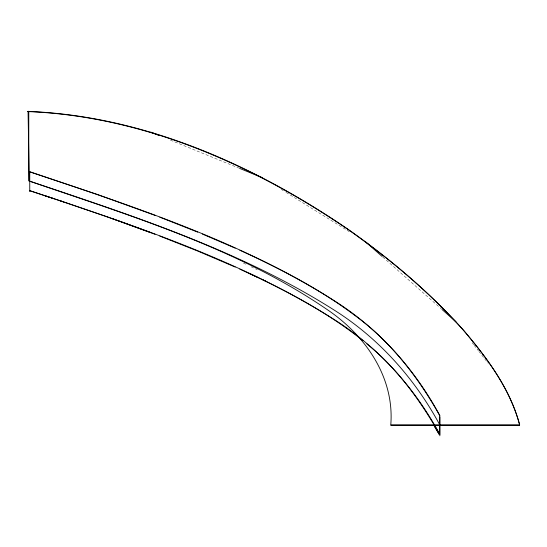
<?xml version="1.0" encoding="UTF-8"?>
<svg xmlns="http://www.w3.org/2000/svg" width="547" height="547" viewBox="0 0 547 547"><rect width="100%" height="100%" fill="white"/><g stroke="black" fill="none" stroke-linecap="round" stroke-linejoin="round"><path stroke-width="0.41" stroke-dasharray="2.73 2.05" d="M170.459 140.141L238.82 168.059M243.47 263.107L245.76 264.208M251.121 266.779L257.24 269.712M281.144 189.337L285.472 192.031M286.19 192.476L351.106 232.817M382.729 257.001L441.32 308.87M472.116 342.634L473.675 344.651M474.201 345.321L478.365 350.689M478.885 351.359L488.266 363.434"/><path stroke-width="0.82" d="M390.818 425.197L519.65 425.197M27.35 111.561C143.123 116.046 252.721 164.654 347.379 229.036C389.491 258.615 429.149 291.9 463.5 330.306C487.254 358.306 510.105 388.746 519.65 424.793M29.894 171.895L97.496 194.527L155.02 215.361M29.894 190.8L58.939 200.318M44.416 195.525L54.091 198.711M29.75 181.18C134.637 216.475 241.753 251.1 335.687 311.031C379.652 339.14 415.05 379.03 439.754 424.828M29.75 190.609C134.637 225.904 241.753 260.529 335.687 320.467C379.652 348.576 415.05 388.459 439.754 434.256L439.754 415.392C415.05 369.594 379.652 329.711 335.687 301.602C241.753 241.671 134.637 207.046 29.75 171.744L29.75 191.614M59.746 200.585L107.109 216.803M58.926 200.318L63.753 201.925M107.15 216.797L155.02 234.266M111.957 218.492L115.957 219.915M116.757 220.195L120.757 221.631M121.557 221.918L150.275 232.441M159.786 217.166L197.713 232.133M159.786 236.072L197.713 251.039L235.176 267.039M150.815 132.114L159.457 135.649M239.6 168.38L262.389 177.686M202.424 234.068L235.176 248.14M239.818 250.225C280.002 268.495 319.551 288.912 354.928 315.516C390.825 341.574 418.236 377.362 439.802 415.761M239.818 269.131L258.293 277.719M249.029 273.288C289.007 292.057 328.364 313.021 362.969 340.692M262.833 279.825L266.649 281.678M366.914 343.919C397.396 368.562 420.52 400.848 439.802 434.667M365.533 241.781L382.086 256.44M441.955 309.431L455.966 321.834M433.477 424.41L439.453 434.667M433.696 425.06L439.05 434.256L439.05 432.615M439.85 416.93L439.85 435.788M28.772 111.212L28.772 180.934M519.65 424.998L390.77 425.012C394.619 378.237 366.435 336.897 329.342 311.065C238.991 248.543 132.135 216.4 29.258 181.057L28.061 111.383C143.745 115.937 253.22 164.613 347.735 229.043C389.792 258.656 429.395 291.975 463.678 330.415C487.391 358.442 510.194 388.924 519.65 424.998"/></g></svg>
